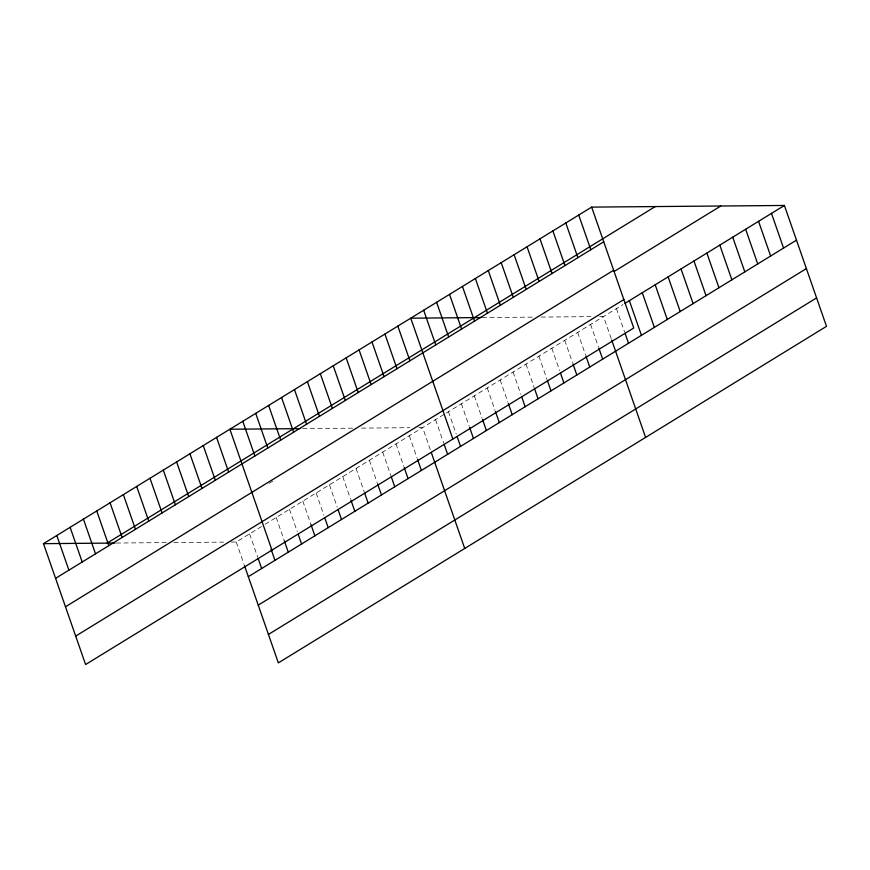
<?xml version="1.0" encoding="UTF-8"?>
<svg xmlns="http://www.w3.org/2000/svg" width="870" height="870" viewBox="0 0 870 870"><rect width="100%" height="100%" fill="white"/><g stroke="black" fill="none" stroke-linecap="round" stroke-linejoin="round"><path stroke-width="0.65" stroke-dasharray="4.35 3.26" d="M269.156 483.296L273.593 480.577M231.159 542.053L236.248 542.01L261.772 526.339M265.1 524.295L445.233 413.696M446.31 413.043L622.898 304.62M482.241 317.561L533.353 317.126M541.183 317.061L590.795 316.637M599.702 316.56L603.519 316.528L611.284 338.821M302.651 428.616L353.775 428.171M361.561 428.105L409.9 427.692M418.807 427.616L422.624 427.583L430.824 451.117M116.286 543.032L167.399 542.597M173.913 542.543L223.536 542.119M616.438 308.589L624.627 332.122M590.6 324.456L598.364 346.749M577.669 332.383L585.434 354.688M564.75 340.322L572.514 362.616M551.83 348.25L559.595 370.555M538.911 356.189L547.11 379.722M525.991 364.117L534.191 387.65M513.072 372.055L520.836 394.349M500.152 379.983L507.917 402.277M487.233 387.922L494.997 410.216M474.302 395.85L482.067 418.144M461.383 403.789L469.147 426.082M448.463 411.717L456.228 434.01M435.544 419.644L443.743 443.189M409.313 435.761L417.078 458.055M396.002 443.928L403.767 466.222M382.691 452.106L390.88 475.64M369.38 460.273L377.145 482.578M356.058 468.451L364.258 491.985M342.747 476.619L350.512 498.923M329.436 484.797L337.201 507.09M316.125 492.964L323.89 515.268M302.814 501.142L311.014 524.675M289.503 509.32L297.268 531.613M276.192 517.487L284.381 541.02M249.559 533.832L257.759 557.365M236.248 542.01L244.013 564.304"/><path stroke-width="1.3" d="M591.654 207.114L633.751 327.99L85.597 664.539L43.5 543.663L591.654 207.114L784.403 205.461L826.5 326.337L278.346 662.886L244.448 565.543M107.108 543.119L655.262 206.571M55.582 578.343L603.736 241.795M65.478 606.792L613.633 270.244M614.198 271.451L720.795 206.005M75.69 636.09L623.844 299.552M625.051 303.304L784.403 205.461M248.331 576.69L796.485 240.142M258.238 605.139L806.392 268.591M268.438 634.437L816.593 297.899M480.925 317.572L410.76 318.181L452.857 439.056M300.03 428.638L229.876 429.236L271.962 550.112M43.5 543.663L114.97 543.054M771.483 213.4L783.565 248.08M758.564 221.328L770.646 256.008M745.644 229.256L757.726 263.947M732.725 237.195L744.807 271.875M719.805 245.122L731.877 279.814M706.886 253.061L718.957 287.742M693.966 260.989L706.038 295.68M681.036 268.928L693.118 303.608M668.116 276.856L680.199 311.547M655.197 284.794L667.279 319.475M642.277 292.722L654.36 327.403M629.358 300.661L641.44 335.341M625.062 333.362L628.51 343.269M578.735 215.053L590.817 249.733M611.708 340.061L645.605 437.403M565.815 222.981L577.887 257.661M598.788 347.989L602.671 359.136M552.896 230.92L564.967 265.6M585.869 355.928L589.751 367.075M539.976 238.848L552.048 273.528M572.949 363.856L576.832 375.003M527.046 246.775L539.128 281.467M560.465 373.023L563.912 382.941M514.126 254.714L526.209 289.395M547.534 380.962L550.993 390.869M501.207 262.642L513.289 297.333M534.615 388.89L538.073 398.808M488.287 270.581L500.37 305.261M521.696 396.829L525.143 406.736M475.368 278.509L487.45 313.2M508.341 403.517L512.223 414.675M462.448 286.447L474.52 321.128M495.421 411.456L499.304 422.602M449.529 294.375L461.6 329.067M482.502 419.383L486.384 430.53M436.609 302.314L448.681 336.994M469.582 427.322L473.465 438.469M423.679 310.242L435.761 344.922M457.098 436.49L460.545 446.397M444.168 444.429L447.626 454.336M397.84 326.109L409.922 360.789M431.248 452.356L464.721 548.459M384.921 334.036L397.003 368.728M417.513 459.295L421.395 470.442M372.001 341.975L384.083 376.656M404.191 467.462L408.073 478.609M359.082 349.903L371.164 384.594M391.315 476.88L394.762 486.787M346.162 357.842L358.233 392.522M377.569 483.807L381.451 494.965M333.243 365.77L345.314 400.461M364.693 493.225L368.14 503.132M320.323 373.708L332.394 408.389M350.947 500.163L354.829 511.31M307.393 381.636L319.475 416.328M338.06 509.57L341.519 519.477M294.473 389.575L306.555 424.255M324.749 517.748L328.207 527.655M281.554 397.503L293.636 432.183M311.014 524.675L314.897 535.822M268.634 405.442L280.716 440.122M298.127 534.093L301.575 544M255.715 413.37L267.797 448.05M242.795 421.308L254.867 455.989M284.381 541.02L288.264 552.178M271.07 549.198L274.953 560.345M216.565 437.414L228.636 472.095M258.194 558.605L261.642 568.523M203.243 445.581L215.325 480.262M189.932 453.759L202.014 488.44M176.621 461.926L188.703 496.618M163.31 470.104L175.392 504.785M149.999 478.272L162.081 512.963M136.688 486.45L148.77 521.13M123.377 494.617L135.448 529.308M110.066 502.795L122.137 537.475M96.744 510.973L108.826 545.653M83.433 519.14L95.515 553.831M70.122 527.318L82.204 561.998M56.811 535.485L68.893 570.176"/></g></svg>
